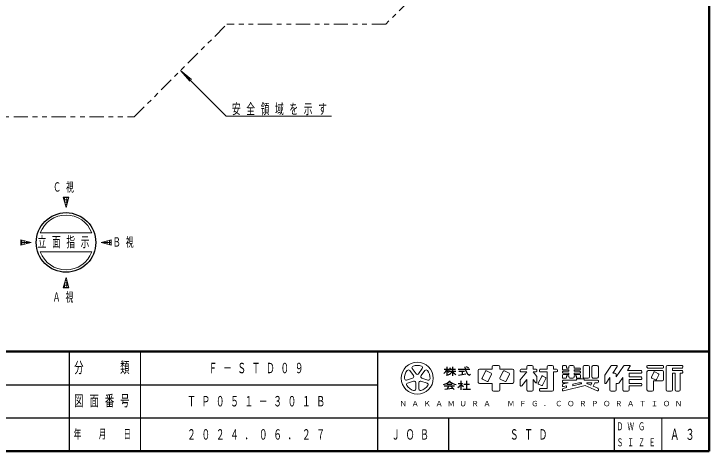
# Model space of a CAD drawing. Units: millimetres on the paper. Extents: x -385 to 0, y -594 to 267.
# Drawn here: x -146.7 to 0, y 0 to 92.2 of the extents above; entities that cross this region are included whole.
import ezdxf

# ---------------------------------------------------------------- set-up
doc = ezdxf.new("R2010")
doc.units = ezdxf.units.MM
doc.linetypes.add('USER3', pattern=[8, 3, -1, 1, -1, 1, -1])
doc.layers.add('LY_1', color=7, linetype='Continuous', lineweight=25)
doc.styles.add('ＭＳ ゴシック', font='')
doc.styles.get('ＭＳ ゴシック').set_extended_font_data('MS Gothic')

msp = doc.modelspace()

# ---------------------------------------------------------------- linework, layer by layer
at = {"layer": 'LY_1', "lineweight": 50}
for p, q in [((0, 0), (0, 267)), ((-385, 21), (0, 21)), ((-385, 0), (0, 0))]:
    msp.add_line(p, q, dxfattribs=at)
at = {"layer": 'LY_1', "linetype": 'USER3', "lineweight": 13}
for p, q in [((-51.989, 106.277), (-68.197, 90.069)), ((-121.294, 70.505), (-101.73, 90.069)), ((-68.197, 90.069), (-101.73, 90.069)), ((-154.735, 70.505), (-121.294, 70.505))]:
    msp.add_line(p, q, dxfattribs=at)
at = {"layer": 'LY_1', "lineweight": 13}
for p, q in [((-111.512, 80.287), (-109.584, 77.989)), ((-111.512, 80.287), (-109.214, 78.359)), ((-101.898, 70.673), (-111.512, 80.287)), ((-101.898, 70.673), (-79.677, 70.673)), ((-135.115, 53.547), (-136.272, 53.547)), ((-135.693, 51.387), (-136.272, 53.547)), ((-136.259, 53.5), (-135.127, 53.5)), ((-136.125, 53), (-135.261, 53)), ((-136, 52.532), (-136, 53.547)), ((-135.115, 53.547), (-135.693, 51.387)), ((-135.5, 52.108), (-135.5, 53.547)), ((-135.991, 52.5), (-135.395, 52.5)), ((-135.858, 52), (-135.529, 52)), ((-135.724, 51.5), (-135.663, 51.5)), ((-141.122, 46.001), (-130.264, 46.001)), ((-145.239, 43.423), (-145.239, 44.58)), ((-143.079, 44.001), (-145.239, 44.58)), ((-145.239, 44.5), (-144.939, 44.5)), ((-145, 43.487), (-145, 44.516)), ((-144.5, 43.621), (-144.5, 44.382)), ((-144, 43.755), (-144, 44.248)), ((-143.5, 43.889), (-143.5, 44.114)), ((-128.308, 44.001), (-126.148, 44.58)), ((-128, 43.919), (-128, 44.084)), ((-127.5, 43.785), (-127.5, 44.218)), ((-127, 43.651), (-127, 44.352)), ((-126.5, 43.517), (-126.5, 44.486)), ((-126.447, 44.5), (-126.148, 44.5)), ((-126.148, 43.423), (-126.148, 44.58)), ((-145.239, 43.423), (-143.079, 44.001)), ((-145.239, 44), (-143.084, 44)), ((-145.239, 43.5), (-144.95, 43.5)), ((-126.148, 43.423), (-128.308, 44.001)), ((-128.302, 44), (-126.148, 44)), ((-126.436, 43.5), (-126.148, 43.5)), ((-141.122, 42.001), (-130.264, 42.001)), ((-136.272, 34.456), (-135.693, 36.616)), ((-136, 34.456), (-136, 35.471)), ((-135.992, 35.5), (-135.394, 35.5)), ((-135.858, 36), (-135.528, 36)), ((-135.724, 36.5), (-135.662, 36.5)), ((-135.693, 36.616), (-135.115, 34.456)), ((-135.5, 34.456), (-135.5, 35.894)), ((-136.272, 34.456), (-135.114, 34.456)), ((-136.26, 34.5), (-135.126, 34.5)), ((-136.126, 35), (-135.26, 35)), ((-120, 21), (-120, 0)), ((-45.776, 17.793), (-45.776, 17.253)), ((-45.506, 18.063), (-44.426, 18.063)), ((-44.156, 17.793), (-44.156, 17.253)), ((-38.486, 17.793), (-38.486, 17.253)), ((-38.216, 18.063), (-37.406, 18.063)), ((-37.136, 17.793), (-37.136, 17.253)), ((-34.166, 17.793), (-34.166, 17.253)), ((-33.896, 18.063), (-33.086, 18.063)), ((-32.816, 17.793), (-32.816, 17.253)), ((-30.926, 17.901), (-30.926, 17.28)), ((-30.764, 18.063), (-30.278, 18.063)), ((-30.116, 17.901), (-30.116, 17.523)), ((-29.576, 17.793), (-29.576, 17.523)), ((-28.766, 18.063), (-29.306, 18.063)), ((-28.496, 17.793), (-28.496, 17.523)), ((-26.606, 17.793), (-26.606, 15.633)), ((-26.336, 18.063), (-25.526, 18.063)), ((-25.256, 17.793), (-25.256, 15.633)), ((-24.716, 17.793), (-24.716, 15.633)), ((-24.446, 18.063), (-23.636, 18.063)), ((-23.366, 17.793), (-23.366, 15.633)), ((-21.88, 16.242), (-20.746, 17.943)), ((-20.521, 18.063), (-19.529, 18.063)), ((-20.306, 16.443), (-19.394, 17.811)), ((-19.586, 15.633), (-18.046, 17.943)), ((-17.821, 18.063), (-16.829, 18.063)), ((-17.246, 16.983), (-16.694, 17.811)), ((-13.106, 17.901), (-13.106, 17.685)), ((-12.944, 18.063), (-9.758, 18.063)), ((-9.596, 17.901), (-9.596, 17.685)), ((-9.056, 17.793), (-9.056, 12.933)), ((-8.786, 18.063), (-5.708, 18.063)), ((-5.546, 17.901), (-5.546, 17.685)), ((-62.39, 15.917), (-63.175, 16.997)), ((-62.629, 17.393), (-61.844, 16.313)), ((-61.298, 16.313), (-60.513, 17.393)), ((-59.967, 16.997), (-60.752, 15.917)), ((-48.746, 16.983), (-48.746, 14.553)), ((-48.476, 17.253), (-45.776, 17.253)), ((-47.198, 16.838), (-47.918, 15.4)), ((-45.975, 16.408), (-46.981, 16.911)), ((-46.622, 14.752), (-45.902, 16.19)), ((-44.156, 17.253), (-41.456, 17.253)), ((-43.418, 16.838), (-44.138, 15.4)), ((-42.195, 16.408), (-43.201, 16.911)), ((-42.842, 14.752), (-42.122, 16.19)), ((-41.186, 16.983), (-41.186, 14.553)), ((-39.836, 17.091), (-39.836, 16.875)), ((-38.486, 16.713), (-39.836, 15.026)), ((-39.674, 17.253), (-38.486, 17.253)), ((-39.674, 16.713), (-38.486, 16.713)), ((-37.136, 17.253), (-36.488, 17.253)), ((-37.136, 16.713), (-36.326, 15.701)), ((-37.136, 16.713), (-36.488, 16.713)), ((-36.326, 17.091), (-36.326, 16.875)), ((-35.786, 17.091), (-35.786, 16.875)), ((-35.624, 17.253), (-34.166, 17.253)), ((-35.624, 16.713), (-34.166, 16.713)), ((-34.166, 16.713), (-34.166, 13.203)), ((-32.816, 17.253), (-32.168, 17.253)), ((-32.816, 16.713), (-32.816, 12.933)), ((-32.816, 16.713), (-32.168, 16.713)), ((-32.006, 17.091), (-32.006, 16.875)), ((-30.926, 16.686), (-30.926, 16.605)), ((-30.764, 17.118), (-29.576, 17.118)), ((-30.764, 16.848), (-29.576, 16.848)), ((-30.764, 16.443), (-29.576, 16.443)), ((-30.764, 16.173), (-29.576, 16.173)), ((-30.116, 17.523), (-29.576, 17.523)), ((-29.576, 17.118), (-29.576, 16.848)), ((-29.576, 16.443), (-29.576, 16.173)), ((-28.496, 17.523), (-27.308, 17.523)), ((-28.496, 17.118), (-27.308, 17.118)), ((-28.496, 17.118), (-28.496, 16.848)), ((-28.496, 16.848), (-27.308, 16.848)), ((-28.496, 16.443), (-27.308, 16.443)), ((-28.496, 16.443), (-28.496, 16.173)), ((-28.496, 16.173), (-27.308, 16.173)), ((-27.146, 17.361), (-27.146, 17.28)), ((-27.146, 16.686), (-27.146, 16.605)), ((-20.306, 16.443), (-19.856, 16.443)), ((-19.586, 16.173), (-19.586, 15.633)), ((-17.246, 16.983), (-14.348, 16.983)), ((-16.886, 16.443), (-14.348, 16.443)), ((-16.886, 16.443), (-16.886, 15.633)), ((-14.186, 16.821), (-14.186, 16.605)), ((-13.106, 16.713), (-13.106, 12.933)), ((-12.944, 17.523), (-9.758, 17.523)), ((-12.836, 16.983), (-9.866, 16.983)), ((-11.666, 16.622), (-12.17, 15.616)), ((-11.449, 16.695), (-10.659, 16.3)), ((-9.596, 16.713), (-9.596, 15.093)), ((-7.706, 17.523), (-7.706, 16.983)), ((-7.706, 17.523), (-5.708, 17.523)), ((-7.706, 16.983), (-5.708, 16.983)), ((-7.706, 16.443), (-7.166, 16.443)), ((-7.706, 16.443), (-7.706, 12.933)), ((-7.166, 16.443), (-7.166, 12.933)), ((-6.086, 16.443), (-5.708, 16.443)), ((-6.086, 16.443), (-6.086, 12.933)), ((-5.546, 16.821), (-5.546, 16.605)), ((-63.828, 14.985), (-62.559, 15.397)), ((-62.35, 14.755), (-63.62, 14.343)), ((-59.522, 14.343), (-60.792, 14.755)), ((-60.583, 15.397), (-59.313, 14.985)), ((-47.845, 15.183), (-46.839, 14.68)), ((-44.065, 15.183), (-43.059, 14.68)), ((-39.836, 15.026), (-39.836, 13.868)), ((-38.486, 15.093), (-39.547, 13.766)), ((-38.486, 15.093), (-38.486, 12.933)), ((-37.136, 15.093), (-36.614, 14.441)), ((-37.136, 15.093), (-37.136, 12.933)), ((-36.326, 15.701), (-36.326, 14.543)), ((-35.318, 15.758), (-36.038, 14.32)), ((-34.454, 15.326), (-35.174, 13.888)), ((-35.101, 15.831), (-34.527, 15.544)), ((-30.926, 16.011), (-30.926, 15.525)), ((-30.926, 14.796), (-30.926, 14.58)), ((-30.764, 15.363), (-30.278, 15.363)), ((-30.764, 14.958), (-27.956, 14.958)), ((-30.116, 15.903), (-29.576, 15.903)), ((-30.116, 15.903), (-30.116, 15.525)), ((-29.576, 15.903), (-29.576, 15.633)), ((-29.306, 15.363), (-28.766, 15.363)), ((-28.496, 15.903), (-28.496, 15.633)), ((-28.496, 15.903), (-27.956, 15.903)), ((-27.956, 15.903), (-27.956, 15.525)), ((-27.956, 15.066), (-27.956, 14.958)), ((-27.794, 15.363), (-27.308, 15.363)), ((-27.794, 15.228), (-26.498, 15.228)), ((-27.146, 16.011), (-27.146, 15.525)), ((-26.336, 15.363), (-25.526, 15.363)), ((-26.336, 15.066), (-26.336, 14.958)), ((-26.336, 14.958), (-23.528, 14.958)), ((-24.446, 15.363), (-23.636, 15.363)), ((-23.366, 14.796), (-23.366, 14.58)), ((-22.016, 15.793), (-22.016, 14.413)), ((-21.719, 14.323), (-20.936, 15.498)), ((-20.936, 15.498), (-20.936, 12.933)), ((-18.966, 14.404), (-18.236, 15.498)), ((-18.236, 15.498), (-18.236, 12.933)), ((-16.886, 15.633), (-14.348, 15.633)), ((-16.886, 15.093), (-16.886, 14.283)), ((-16.886, 15.093), (-14.348, 15.093)), ((-14.186, 15.471), (-14.186, 15.255)), ((-12.097, 15.399), (-11.307, 15.004)), ((-11.756, 14.823), (-11.756, 12.933)), ((-11.756, 14.823), (-9.866, 14.823)), ((-10.586, 16.082), (-11.09, 15.076)), ((-61.908, 13.099), (-61.908, 14.434)), ((-61.233, 14.434), (-61.233, 13.099)), ((-48.476, 14.283), (-45.776, 14.283)), ((-45.776, 14.283), (-45.776, 12.933)), ((-44.156, 14.283), (-41.456, 14.283)), ((-44.156, 14.283), (-44.156, 12.933)), ((-35.965, 14.103), (-35.391, 13.816)), ((-35.624, 13.203), (-34.166, 13.203)), ((-30.926, 13.995), (-30.926, 13.773)), ((-29.74, 14.418), (-30.803, 14.152)), ((-30.116, 13.406), (-30.803, 13.234)), ((-30.764, 14.418), (-29.74, 14.418)), ((-26.15, 13.841), (-30.725, 12.697)), ((-30.116, 13.768), (-30.725, 13.615)), ((-30.116, 13.768), (-30.116, 13.406)), ((-27.513, 14.418), (-28.766, 14.105)), ((-27.023, 14.179), (-28.766, 13.743)), ((-28.766, 14.105), (-28.766, 13.743)), ((-27.513, 14.418), (-27.053, 14.418)), ((-26.15, 13.841), (-23.594, 12.705)), ((-25.771, 14.263), (-24.968, 13.906)), ((-25.738, 14.418), (-24.712, 14.418)), ((-24.968, 13.906), (-24.712, 14.418)), ((-24.474, 13.687), (-24.108, 14.418)), ((-24.474, 13.687), (-23.462, 13.237)), ((-24.108, 14.418), (-23.528, 14.418)), ((-19.586, 14.283), (-19.19, 14.283)), ((-19.586, 14.283), (-19.586, 12.933)), ((-16.886, 14.283), (-14.348, 14.283)), ((-16.886, 13.743), (-16.886, 12.933)), ((-16.886, 13.743), (-14.348, 13.743)), ((-14.186, 14.121), (-14.186, 13.905)), ((-45.506, 12.663), (-44.426, 12.663)), ((-38.216, 12.663), (-37.406, 12.663)), ((-35.786, 13.041), (-35.786, 12.825)), ((-35.624, 12.663), (-33.086, 12.663)), ((-30.926, 13.077), (-30.926, 12.854)), ((-23.366, 13.089), (-23.366, 12.853)), ((-20.666, 12.663), (-19.856, 12.663)), ((-17.966, 12.663), (-17.156, 12.663)), ((-12.836, 12.663), (-12.026, 12.663)), ((-8.786, 12.663), (-7.976, 12.663)), ((-6.896, 12.663), (-6.356, 12.663)), ((-10, 7), (-10, 0))]:
    msp.add_line(p, q, dxfattribs=at)
at = {"layer": 'LY_1'}
for p, q in [((-135, 21), (-135, 0)), ((-70, 21), (-70, 0)), ((-55.361, 17.793), (-55.361, 15.903)), ((-54.146, 17.793), (-54.146, 15.903)), ((-50.719, 17.467), (-51.16, 17.761)), ((-55.901, 17.253), (-54.956, 17.253)), ((-54.915, 16.848), (-53.471, 16.848)), ((-54.769, 17.253), (-53.525, 17.253)), ((-52.931, 17.253), (-50.501, 17.253)), ((-52.889, 16.02), (-51.353, 16.327)), ((-52.796, 16.848), (-51.581, 16.848)), ((-52.121, 16.848), (-52.121, 16.173)), ((-52.391, 14.823), (-52.391, 14.283)), ((-51.176, 14.823), (-51.176, 13.068)), ((-187.5, 14), (-70, 14)), ((-55.901, 13.784), (-53.741, 13.784)), ((-55.765, 13.067), (-54.113, 13.304)), ((-55.361, 14.148), (-54.281, 14.148)), ((-54.899, 13.784), (-55.289, 13.136)), ((-54.416, 13.607), (-53.81, 13.001)), ((-52.931, 14.283), (-52.051, 14.283)), ((-52.391, 13.91), (-52.391, 12.933)), ((-52.34, 13.96), (-51.796, 13.646)), ((-51.783, 14.148), (-50.568, 14.148)), ((-51.986, 13.068), (-50.366, 13.068)), ((-242.5, 7), (0, 7)), ((-55, 7), (-55, 0)), ((-20, 7), (-20, 0))]:
    msp.add_line(p, q, dxfattribs=at)
msp.add_circle((-135.693, 44.001), 6.286, dxfattribs=at)
at = {"layer": 'LY_1', "lineweight": 13}
msp.add_circle((-61.571, 15.363), 3.375, dxfattribs=at)
for centre, radius, start, end in [((-135.693, 44.001), 5.786, 20.22325, 159.77675), ((-135.693, 44.001), 5.786, 200.22325, 339.77675), ((-62.356, 17.592), 0.338, 109.39847, 215.99997), ((-61.571, 15.363), 2.7, 70.60155, 109.39847), ((-60.786, 17.592), 0.338, 324, 70.60155), ((-45.506, 17.793), 0.27, 89.99998, 179.99996), ((-44.426, 17.793), 0.27, 0, 89.99998), ((-38.216, 17.793), 0.27, 89.99998, 179.99996), ((-37.406, 17.793), 0.27, 0, 89.99998), ((-33.896, 17.793), 0.27, 89.99998, 179.99996), ((-33.086, 17.793), 0.27, 0, 89.99998), ((-30.764, 17.901), 0.162, 89.99998, 179.99996), ((-30.278, 17.901), 0.162, 0, 89.99998), ((-29.306, 17.793), 0.27, 89.99998, 179.99996), ((-28.766, 17.793), 0.27, 0, 89.99998), ((-26.336, 17.793), 0.27, 89.99998, 179.99996), ((-25.526, 17.793), 0.27, 0, 89.99998), ((-24.446, 17.793), 0.27, 89.99998, 179.99996), ((-23.636, 17.793), 0.27, 0, 89.99998), ((-20.521, 17.793), 0.27, 89.99998, 146.30984), ((-19.529, 17.901), 0.162, 326.31015, 89.99998), ((-17.821, 17.793), 0.27, 89.99998, 146.3098), ((-16.829, 17.901), 0.162, 326.31003, 89.99998), ((-12.944, 17.901), 0.162, 89.99998, 179.99996), ((-12.944, 17.685), 0.162, 179.99998, 270.00002), ((-9.758, 17.901), 0.162, 0, 89.99998), ((-9.758, 17.685), 0.162, 270.00002, 0), ((-8.786, 17.793), 0.27, 89.99998, 179.99996), ((-5.708, 17.901), 0.162, 0, 89.99998), ((-5.708, 17.685), 0.162, 270.00002, 0), ((-61.571, 15.363), 2.7, 142.60154, 181.39846), ((-63.448, 16.798), 0.338, 35.99999, 142.60154), ((-61.571, 16.512), 0.338, 215.99998, 324), ((-59.694, 16.798), 0.338, 37.39846, 143.99995), ((-61.571, 15.363), 2.7, 358.60155, 37.39847), ((-48.476, 16.983), 0.27, 89.99998, 179.99996), ((-47.054, 16.766), 0.162, 63.43492, 153.43499), ((-46.047, 16.263), 0.162, 333.4349, 63.43487), ((-43.274, 16.766), 0.162, 63.43492, 153.43499), ((-42.267, 16.263), 0.162, 333.4349, 63.43487), ((-41.456, 16.983), 0.27, 0, 89.99998), ((-39.674, 17.091), 0.162, 89.99998, 179.99996), ((-39.674, 16.875), 0.162, 179.99998, 270.00002), ((-36.488, 17.091), 0.162, 0, 89.99998), ((-36.488, 16.875), 0.162, 270.00002, 0), ((-35.624, 17.091), 0.162, 89.99998, 179.99996), ((-35.624, 16.875), 0.162, 179.99998, 270.00002), ((-32.168, 17.091), 0.162, 0, 89.99998), ((-32.168, 16.875), 0.162, 270.00002, 0), ((-30.764, 17.28), 0.162, 179.99998, 270.00002), ((-30.764, 16.686), 0.162, 89.99998, 179.99996), ((-30.764, 16.605), 0.162, 179.99998, 270.00002), ((-30.764, 16.011), 0.162, 89.99998, 179.99996), ((-27.308, 17.361), 0.162, 0, 89.99998), ((-27.308, 17.28), 0.162, 270.00002, 0), ((-27.308, 16.686), 0.162, 0, 89.99998), ((-27.308, 16.605), 0.162, 270.00002, 0), ((-27.308, 16.011), 0.162, 0, 89.99998), ((-21.206, 15.793), 0.81, 146.30999, 179.99996), ((-19.856, 16.173), 0.27, 0, 89.99998), ((-14.348, 16.821), 0.162, 0, 89.99998), ((-14.348, 16.605), 0.162, 270.00002, 0), ((-12.836, 16.713), 0.27, 89.99998, 179.99996), ((-11.522, 16.55), 0.162, 63.43447, 153.43474), ((-10.731, 16.155), 0.162, 333.43484, 63.43447), ((-9.866, 16.713), 0.27, 0, 89.99998), ((-5.708, 16.821), 0.162, 0, 89.99998), ((-5.708, 16.605), 0.162, 270.00002, 0), ((-63.933, 15.306), 0.338, 181.39848, 287.99997), ((-62.663, 15.718), 0.338, 287.99998, 35.99999), ((-62.246, 14.434), 0.338, 359.99997, 107.99999), ((-60.896, 14.434), 0.338, 71.99997, 179.99999), ((-60.479, 15.718), 0.338, 143.99996, 251.99999), ((-59.209, 15.306), 0.338, 252.00001, 358.60156), ((-47.773, 15.328), 0.162, 153.43495, 243.43485), ((-46.766, 14.825), 0.162, 243.43498, 333.43496), ((-43.993, 15.328), 0.162, 153.43495, 243.43485), ((-42.986, 14.825), 0.162, 243.43498, 333.43496), ((-35.174, 15.686), 0.162, 63.43487, 153.43498), ((-34.599, 15.399), 0.162, 333.43492, 63.43493), ((-30.764, 15.525), 0.162, 179.99998, 270.00002), ((-30.764, 14.796), 0.162, 89.99998, 179.99996), ((-30.278, 15.525), 0.162, 270.00002, 0), ((-29.306, 15.633), 0.27, 179.99998, 270.00002), ((-28.766, 15.633), 0.27, 270.00002, 0), ((-27.794, 15.525), 0.162, 179.99998, 270.00002), ((-27.794, 15.066), 0.162, 89.99998, 179.99996), ((-27.308, 15.525), 0.162, 270.00002, 0), ((-26.336, 15.633), 0.27, 179.99998, 270.00002), ((-26.498, 15.066), 0.162, 0, 89.99998), ((-25.526, 15.633), 0.27, 270.00002, 0), ((-24.446, 15.633), 0.27, 179.99998, 270.00002), ((-23.636, 15.633), 0.27, 270.00002, 0), ((-23.528, 14.796), 0.162, 0, 89.99998), ((-14.348, 15.471), 0.162, 0, 89.99998), ((-14.348, 15.255), 0.162, 270.00002, 0), ((-12.025, 15.544), 0.162, 153.43517, 243.43529), ((-11.234, 15.149), 0.162, 243.43534, 333.43491), ((-9.866, 15.093), 0.27, 270.00002, 0), ((-63.516, 14.022), 0.338, 107.99999, 214.60154), ((-61.571, 15.363), 2.7, 214.60156, 253.39848), ((-61.571, 15.363), 2.7, 286.60155, 325.39847), ((-59.626, 14.022), 0.338, 325.39847, 71.99996), ((-48.476, 14.553), 0.27, 179.99998, 270.00002), ((-41.456, 14.553), 0.27, 270.00002, 0), ((-39.674, 13.868), 0.162, 179.99998, 321.34037), ((-36.488, 14.543), 0.162, 218.65962, 0), ((-35.893, 14.248), 0.162, 153.43487, 243.4348), ((-35.624, 13.041), 0.162, 89.99998, 179.99996), ((-35.318, 13.961), 0.162, 243.43487, 333.43498), ((-30.764, 14.58), 0.162, 179.99998, 270.00002), ((-30.764, 13.995), 0.162, 104.03614, 179.99996), ((-30.764, 13.773), 0.162, 179.99998, 284.03612), ((-30.764, 13.077), 0.162, 104.03614, 179.99996), ((-27.053, 14.297), 0.121, 284.0365, 89.99998), ((-25.738, 14.337), 0.081, 89.99998, 246.03817), ((-23.528, 14.58), 0.162, 270.00002, 0), ((-23.528, 13.089), 0.162, 0, 66.03701), ((-21.854, 14.413), 0.162, 179.99998, 326.30997), ((-19.19, 14.553), 0.27, 270.00002, 326.31002), ((-14.348, 14.121), 0.162, 0, 89.99998), ((-14.348, 13.905), 0.162, 270.00002, 0), ((-62.246, 13.099), 0.338, 253.39847, 359.99997), ((-60.896, 13.099), 0.338, 179.99999, 286.60154), ((-45.506, 12.933), 0.27, 179.99998, 270.00002), ((-44.426, 12.933), 0.27, 270.00002, 0), ((-38.216, 12.933), 0.27, 179.99998, 270.00002), ((-37.406, 12.933), 0.27, 270.00002, 0), ((-35.624, 12.825), 0.162, 179.99998, 270.00002), ((-33.086, 12.933), 0.27, 270.00002, 0), ((-30.764, 12.854), 0.162, 179.99998, 284.03612), ((-23.528, 12.853), 0.162, 246.03699, 0), ((-20.666, 12.933), 0.27, 179.99998, 270.00002), ((-19.856, 12.933), 0.27, 270.00002, 0), ((-17.966, 12.933), 0.27, 179.99998, 270.00002), ((-17.156, 12.933), 0.27, 270.00002, 0), ((-12.836, 12.933), 0.27, 179.99998, 270.00002), ((-12.026, 12.933), 0.27, 270.00002, 0), ((-8.786, 12.933), 0.27, 179.99998, 270.00002), ((-7.976, 12.933), 0.27, 270.00002, 0), ((-6.896, 12.933), 0.27, 179.99998, 270.00002), ((-6.356, 12.933), 0.27, 270.00002, 0)]:
    msp.add_arc(centre, radius, start, end, dxfattribs=at)
at = {"layer": 'LY_1'}
for centre, radius, start, end in [((-56.002, 18.047), 1.467, 313.72108, 343.54317), ((-49.563, 17.694), 1.953, 177.09472, 240.51891), ((-57.466, 18.084), 2.285, 311.36185, 337.13638), ((-53.383, 18.427), 2.345, 212.50346, 230.00631), ((-56.374, 18.818), 3.034, 295.86917, 317.23867), ((-51.918, 18.818), 3.034, 222.76131, 240.10806), ((-51.54, 16.805), 1.299, 321.42112, 334.8249), ((-56.898, 17.257), 3.32, 285.11261, 313.40619), ((-52.77, 17.194), 3.192, 231.17281, 259.75506), ((-55.66, 17.226), 4.657, 304.87257, 320.80411)]:
    msp.add_arc(centre, radius, start, end, dxfattribs=at)

# ---------------------------------------------------------------- texts
at = {"layer": 'LY_1', "style": 'ＭＳ ゴシック'}
for s, insert, char_height, attachment_point in [('\\T1.64;\\W0.6;安全領域を示す', (-100.677, 70.823), 2.199, 7), ('\\T1.64;\\W0.6;Ｃ視', (-135.693, 55.607), 1.979, 5), ('\\T1.64;\\W0.6;立面指示', (-141.693, 44.001), 2.199, 4), ('\\T1.64;\\W0.6;Ｂ視', (-123.088, 44.001), 1.979, 5), ('\\T1.64;\\W0.6;Ａ視', (-135.793, 32.396), 1.979, 5), ('\\T1.64;\\W0.6;分\u3000\u3000類', (-127.5, 17.5), 2.346, 5), ('\\T1.64;\\W0.6;Ｆ－ＳＴＤ０９', (-95, 17.5), 2.199, 5), ('\\T1.64;\\W0.6;図面番号', (-127.5, 10.5), 2.346, 5), ('\\T1.64;\\W0.6;ＴＰ０５１－３０１Ｂ', (-95, 10.5), 2.199, 5), ('\\T1.64;ＮＡＫＡＭＵＲＡ\u3000ＭＦＧ．ＣＯＲＰＯＲＡＴＩＯＮ', (-35, 10), 1.1, 5), ('\\T1.64;\\W0.6;ＤＷＧ', (-19.5, 5.188), 1.65, 4), ('\\T1.64;\\W0.6;年\u3000月\u3000日', (-127.5, 3.5), 1.906, 5), ('\\T1.64;\\W0.6;２０２４．０６．２７', (-95, 3.5), 2.199, 5), ('\\T1.64;\\W0.6;ＪＯＢ', (-62.5, 3.5), 2.199, 5), ('\\T1.64;\\W0.6;ＳＴＤ', (-37.5, 3.5), 2.199, 5), ('\\T1.64;\\W0.6;Ａ３', (-5, 3.5), 2.346, 5), ('\\T1.64;\\W0.6;ＳＩＺＥ', (-19.5, 1.812), 1.65, 4)]:
    msp.add_mtext(s, dxfattribs=dict(at, insert=insert, char_height=char_height, attachment_point=attachment_point))

doc.saveas('drawing.dxf')
